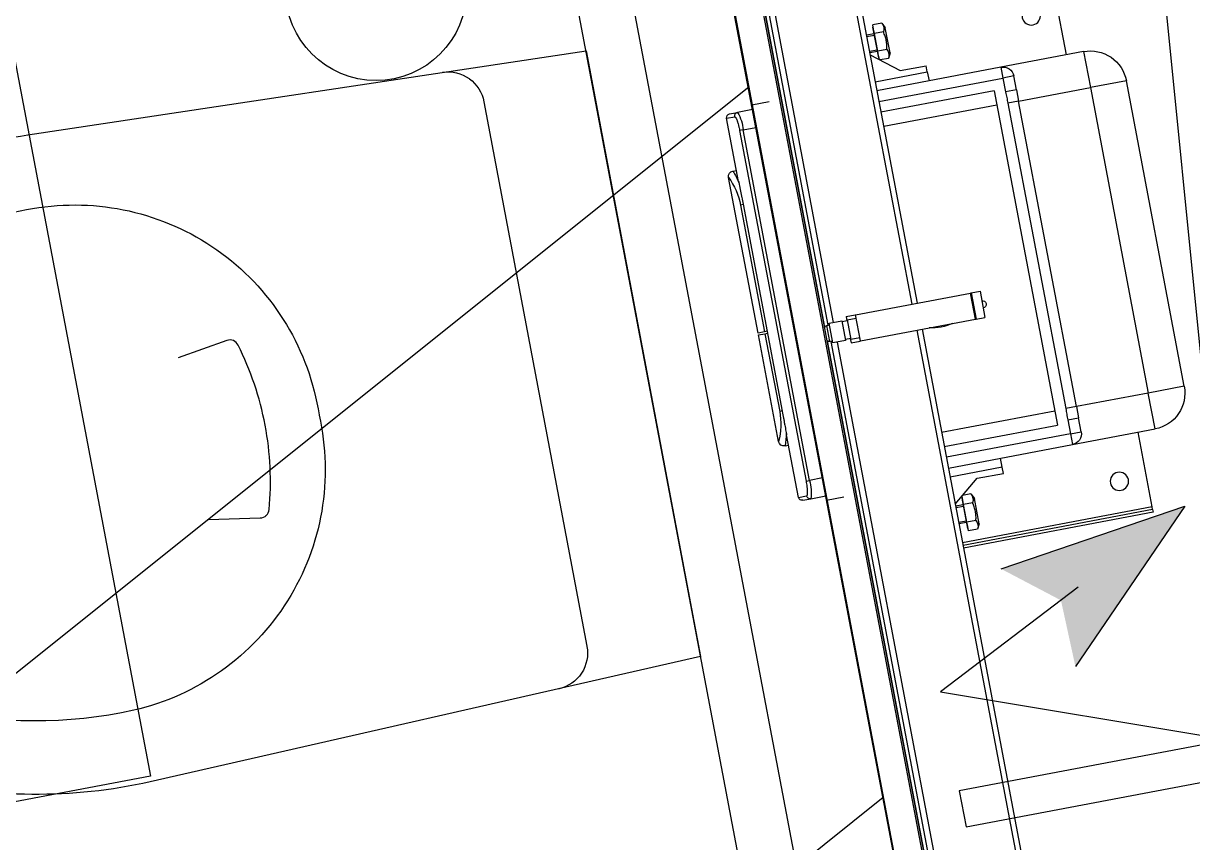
# Model space of a CAD drawing. Header units: centimetres. Extents: x 197412 to 267601, y -375791 to -305433.
# Drawn here: x 220657 to 221296, y -365180 to -364732 of the extents above; entities that cross this region are included whole.
import ezdxf

# ---------------------------------------------------------------- set-up
doc = ezdxf.new("R2010")
doc.units = ezdxf.units.CM
doc.linetypes.add('Style de ligne -5', pattern=[0.20828, 0.069425, -0.138855])
for name, color, linetype in [('3-BAT C-Niveau 0', 250, 'Continuous'), ('prlm-MOD', 64, 'Continuous'), ('prlm-VMC', 62, 'Continuous')]:
    doc.layers.add(name, color=color, linetype=linetype)
doc.layers.add('FAUX PLAFOND', color=9, linetype='Continuous', lineweight=25)
doc.layers.add('prlm-ELEC-CFO', color=1, linetype='Continuous', lineweight=25)

# ---------------------------------------------------------------- blocks, each defined once
blk = doc.blocks.new('xi.CH')
at = {"layer": 'prlm-ELEC-CFO', "lineweight": 5}
blk.add_hatch(color=0, dxfattribs=at).paths.add_polyline_path([(-3, 6), (-0.103, 3.699), (0, 0), (7.5, 7.5)])
at = {"layer": 'prlm-ELEC-CFO', "color": 0}
for points in [[(-3, 6), (7.5, 7.5), (0, 0)], [(0.955, 4.227), (-7.5, 0), (7.5, -5.5), (-7.5, -5.5), (-7.5, -7.5), (7.5, -7.5)]]:
    blk.add_lwpolyline(points, dxfattribs=at)
blk = doc.blocks.new('MTI900_Alu_390')
at = {"layer": 'prlm-MOD', "color": 1, "linetype": 'Continuous'}
for p, q in [((-0.85, -1.865), (0.85, -1.865)), ((-0.85, -1.865), (-0.85, -2.065)), ((0.85, -1.865), (0.85, -2.065)), ((-1.05, -2.525), (-1.05, -2.065)), ((-1.05, -2.065), (-0.85, -2.065)), ((0.85, -2.065), (-0.85, -2.065)), ((-0.85, -2.065), (-0.85, -2.465)), ((0.85, -2.465), (0.85, -2.065)), ((1.05, -2.065), (0.85, -2.065)), ((1.05, -2.065), (1.05, -2.525)), ((-1.495, -2.16), (-1.495, -3.215)), ((-1.48, -2.16), (-1.495, -2.16)), ((-1.48, -2.16), (-1.48, -3.215)), ((-1.48, -2.16), (-1.465, -2.16)), ((-1.465, -2.16), (-1.05, -2.16)), ((-1.465, -2.16), (-1.465, -3.215)), ((1.05, -2.16), (1.465, -2.16)), ((-0.99, -2.465), (-0.9124, -2.465)), ((-0.99, -2.525), (-0.99, -2.465)), ((-0.85, -2.465), (-0.9124, -2.465)), ((-0.9124, -2.525), (-0.9124, -2.465)), ((-0.85, -2.465), (0.85, -2.465)), ((-0.85, -2.465), (-0.85, -2.5242)), ((0.9124, -2.465), (0.85, -2.465)), ((0.85, -2.465), (0.85, -2.5242)), ((0.9124, -2.465), (0.99, -2.465)), ((0.9124, -2.465), (0.9124, -2.525)), ((0.99, -2.465), (0.99, -2.525)), ((-1.05, -3.215), (-1.05, -2.525)), ((-0.99, -2.525), (-1.05, -2.525)), ((-0.99, -2.525), (-0.99, -3.215)), ((-0.9124, -2.525), (-0.99, -2.525)), ((0.85, -2.5242), (-0.85, -2.5242)), ((0.99, -2.525), (0.9124, -2.525)), ((0.99, -3.215), (0.99, -2.525)), ((1.05, -2.525), (0.99, -2.525)), ((1.05, -2.525), (1.05, -3.215)), ((0.93, -2.585), (-0.93, -2.585)), ((-0.93, -3.215), (-0.93, -2.585)), ((-0.85, -3.215), (-0.85, -2.585)), ((0.85, -2.585), (0.85, -3.215)), ((0.93, -2.585), (0.93, -3.215)), ((-0.2775, -2.915), (-0.2775, -2.865)), ((-0.1325, -2.865), (-0.2775, -2.865)), ((-0.1325, -2.915), (-0.1325, -2.865)), ((-1.1342, -2.925), (-1.1, -2.925)), ((-1.1342, -3.0705), (-1.1342, -2.925)), ((-1.1, -2.925), (-1.1, -3.215)), ((-1.1, -2.925), (-1.05, -2.925)), ((-0.1325, -2.915), (-0.2775, -2.915)), ((-0.2775, -2.9175), (-0.2775, -2.915)), ((-0.2775, -2.9175), (-0.1325, -2.9175)), ((-0.2775, -3.5575), (-0.2775, -2.9175)), ((-0.1325, -2.9175), (-0.1325, -2.915)), ((-0.1325, -3.5575), (-0.1325, -2.9175)), ((1.1, -2.925), (1.05, -2.925)), ((1.1, -3.215), (1.1, -2.925)), ((1.1, -2.925), (1.1342, -2.925)), ((1.1342, -3.0705), (1.1342, -2.925)), ((-1.38, -3.106), (-1.4081, -3.1204)), ((-1.4081, -3.1204), (-1.4081, -3.17)), ((-1.38, -3.106), (-1.24, -3.106)), ((-1.3591, -3.1204), (-1.3591, -3.17)), ((-1.2609, -3.1204), (-1.2609, -3.17)), ((-1.2504, -3.215), (-1.1342, -3.0705)), ((-1.2119, -3.1204), (-1.24, -3.106)), ((-1.2119, -3.1204), (-1.2119, -3.1671)), ((1.2504, -3.215), (1.1342, -3.0705)), ((1.24, -3.106), (1.2119, -3.1204)), ((1.2119, -3.1204), (1.2119, -3.1671)), ((1.24, -3.106), (1.38, -3.106)), ((1.2609, -3.1204), (1.2609, -3.17)), ((1.3591, -3.1204), (1.3591, -3.17)), ((1.4081, -3.1204), (1.38, -3.106)), ((1.4081, -3.1204), (1.4081, -3.17)), ((-1.4081, -3.17), (-1.3836, -3.17)), ((-1.395, -3.17), (-1.395, -3.172)), ((-1.395, -3.172), (-1.225, -3.172)), ((-1.3836, -3.17), (-1.3591, -3.17)), ((-1.36, -3.172), (-1.36, -3.215)), ((-1.3591, -3.17), (-1.31, -3.17)), ((-1.3508, -3.215), (-1.3508, -3.172)), ((-1.31, -3.17), (-1.2609, -3.17)), ((-1.2692, -3.215), (-1.2692, -3.172)), ((-1.2609, -3.17), (-1.2364, -3.17)), ((-1.26, -3.215), (-1.26, -3.172)), ((-1.2364, -3.17), (-1.2142, -3.17)), ((-1.225, -3.172), (-1.225, -3.17)), ((1.2142, -3.17), (1.2364, -3.17)), ((1.225, -3.17), (1.225, -3.172)), ((1.225, -3.172), (1.395, -3.172)), ((1.2364, -3.17), (1.2609, -3.17)), ((1.26, -3.172), (1.26, -3.215)), ((1.2609, -3.17), (1.31, -3.17)), ((1.2692, -3.215), (1.2692, -3.172)), ((1.31, -3.17), (1.3591, -3.17)), ((1.3508, -3.215), (1.3508, -3.172)), ((1.3591, -3.17), (1.3836, -3.17)), ((1.36, -3.215), (1.36, -3.172)), ((1.3836, -3.17), (1.4081, -3.17)), ((1.395, -3.172), (1.395, -3.17)), ((-0.2775, -3.215), (-4.0287, -3.215)), ((-0.2775, -3.245), (-4.0274, -3.245)), ((4.0287, -3.215), (-0.1325, -3.215)), ((4.0274, -3.245), (-0.1325, -3.245)), ((-0.2775, -3.5575), (-0.1325, -3.5575)), ((-0.2775, -3.56), (-0.2775, -3.5575)), ((-0.2775, -3.61), (-0.2775, -3.56)), ((-0.26, -3.56), (-0.2775, -3.56)), ((-0.26, -3.5575), (-0.26, -3.6075)), ((-0.15, -3.6075), (-0.15, -3.5575)), ((-0.1325, -3.56), (-0.15, -3.56)), ((-0.1325, -3.56), (-0.1325, -3.5575)), ((-0.1325, -3.61), (-0.1325, -3.56)), ((-0.255, -3.61), (-0.2775, -3.61)), ((-0.15, -3.6075), (-0.26, -3.6075)), ((-0.15, -3.6375), (-0.26, -3.6375)), ((-0.26, -3.6375), (-0.26, -3.7075)), ((-0.255, -3.6075), (-0.255, -3.6375)), ((-0.155, -3.6375), (-0.155, -3.6075)), ((-0.1325, -3.61), (-0.155, -3.61)), ((-0.15, -3.7075), (-0.15, -3.6375)), ((-0.26, -3.685), (-3.6034, -3.685)), ((3.6044, -3.685), (-0.15, -3.685)), ((-4.375, -3.737), (4.375, -3.737)), ((4.375, -3.747), (-4.375, -3.747)), ((-3.5974, -3.715), (-0.25, -3.715)), ((-3.175, -3.735), (-0.2433, -3.735)), ((-0.26, -3.7075), (-0.15, -3.7075)), ((-0.25, -3.7075), (-0.25, -3.7225)), ((-0.25, -3.7225), (-0.16, -3.7225)), ((-0.1667, -3.735), (3.175, -3.735)), ((-0.16, -3.7225), (-0.16, -3.7075)), ((-0.16, -3.715), (3.5984, -3.715)), ((-4.375, -3.902), (4.375, -3.902)), ((-1.075, -3.9853), (-1.075, -3.902)), ((-0.975, -3.902), (-0.975, -3.973)), ((0.975, -3.973), (0.975, -3.902)), ((1.075, -3.902), (1.075, -3.9853)), ((-1.075, -4.03), (-1.075, -3.9853)), ((-1.055, -4.05), (-1.055, -4.0051)), ((-0.975, -3.973), (0.975, -3.973)), ((-0.975, -3.9928), (-0.975, -3.973)), ((0.975, -3.9928), (-0.975, -3.9928)), ((0.975, -3.973), (0.975, -3.9928)), ((1.055, -4.05), (1.055, -4.0051)), ((1.075, -4.03), (1.075, -3.9853)), ((-1.055, -4.05), (-0.706, -4.05)), ((-0.765, -4.07), (-0.765, -4.05)), ((0.576, -4.0497), (-0.576, -4.0497)), ((-0.574, -4.0497), (-0.574, -4.0634)), ((-0.1416, -4.0634), (-0.574, -4.0634)), ((-0.1416, -4.0634), (-0.1416, -4.0497)), ((-0.1416, -4.1), (-0.1416, -4.0634)), ((-0.1307, -4.0497), (-0.1307, -4.0634)), ((0.574, -4.0634), (-0.1307, -4.0634)), ((-0.1307, -4.0634), (-0.1307, -4.1)), ((0.574, -4.0497), (0.574, -4.0634)), ((0.7037, -4.05), (1.055, -4.05)), ((0.765, -4.07), (0.765, -4.05)), ((-0.735, -4.1), (-0.735, -4.1)), ((-0.735, -4.1), (-0.1416, -4.1)), ((-0.1307, -4.1), (0.735, -4.1)), ((0.735, -4.1), (0.735, -4.1))]:
    blk.add_line(p, q, dxfattribs=at)
at = {"layer": 'prlm-MOD', "color": 1, "ltscale": 50}
for points in [[(-1.1, -3.8058), (-1.1, -3.902)], [(1.1, -3.8058), (1.1, -3.902)]]:
    blk.add_lwpolyline(points, dxfattribs=at)
at = {"layer": 'prlm-MOD', "color": 1, "linetype": 'Continuous'}
for centre in [(-1.295, -2.31), (1.295, -2.31)]:
    blk.add_circle(centre, 0.05, dxfattribs=at)
for centre, radius, start, end in [((-0.85, -2.065), 0.2, 90, 180), ((0.85, -2.065), 0.2, 0, 90), ((-0.99, -2.525), 0.06, 90, 180), ((0.99, -2.525), 0.06, 0, 90), ((-0.205, -2.865), 0.02, 0, 180), ((0, -3.11), 0.285, 166.82645, 193.17355), ((-1.3836, -3.1624), 0.0487, 59.74223, 120.25777), ((-1.2364, -3.1624), 0.0487, 59.74223, 120.25777), ((1.2364, -3.1624), 0.0487, 59.74223, 120.25777), ((1.3836, -3.1624), 0.0487, 59.74223, 120.25777), ((-0.235, -3.7225), 0.015, 180, 255.16489), ((-0.175, -3.7225), 0.015, 284.83511, 0), ((-0.9965, -4.212), 0.2399, 84.86995, 109.10907), ((0.9987, -4.1937), 0.2219, 69.89148, 96.1295), ((-1.055, -4.03), 0.02, 180, 270), ((-0.5689, -4.6164), 0.5805, 102.58374, 109.74123), ((-0.735, -4.07), 0.03, 180, 270), ((-0.5689, -4.4578), 0.3944, 90.7355, 114.8981), ((0.5685, -4.4598), 0.3964, 65.16337, 89.20304), ((0.5693, -4.6145), 0.5786, 70.22595, 77.40425), ((0.735, -4.07), 0.03, 270, 0), ((1.055, -4.03), 0.02, 270, 0)]:
    blk.add_arc(centre, radius, start, end, dxfattribs=at)
for centre, major_axis, start_param, end_param in [((-1.055, -3.9853), (0.02, 0), 3.141593, 4.712389), ((1.055, -3.9853), (-0.02, 0), 1.570796, 3.141593)]:
    blk.add_ellipse(centre, major_axis=major_axis, ratio=0.989815, start_param=start_param, end_param=end_param, dxfattribs=at)
for points, knots in [([(-0.85, -2.5242), (-0.8604, -2.5242), (-0.8708, -2.5243), (-0.8916, -2.5247), (-0.902, -2.525), (-0.9124, -2.525)], [0, 0, 0, 0, 0.5, 0.5, 1, 1, 1, 1]), ([(0.9124, -2.525), (0.902, -2.525), (0.8916, -2.5247), (0.8708, -2.5243), (0.8604, -2.5242), (0.85, -2.5242)], [0, 0, 0, 0, 0.5, 0.5, 1, 1, 1, 1]), ([(-1.3591, -3.1204), (-1.3511, -3.1183), (-1.343, -3.1166), (-1.3306, -3.1149), (-1.3265, -3.1144), (-1.3182, -3.1138), (-1.3141, -3.1137), (-1.3017, -3.1137), (-1.2935, -3.1143), (-1.2772, -3.1166), (-1.269, -3.1183), (-1.2609, -3.1204)], [0, 0, 0, 0, 0.25, 0.25, 0.375, 0.375, 0.5, 0.5, 0.75, 0.75, 1, 1, 1, 1]), ([(1.2609, -3.1204), (1.269, -3.1183), (1.2772, -3.1166), (1.2935, -3.1143), (1.3017, -3.1137), (1.3141, -3.1137), (1.3182, -3.1138), (1.3265, -3.1144), (1.3306, -3.1149), (1.343, -3.1166), (1.3511, -3.1183), (1.3591, -3.1204)], [0, 0, 0, 0, 0.25, 0.25, 0.5, 0.5, 0.625, 0.625, 0.75, 0.75, 1, 1, 1, 1]), ([(-0.975, -3.9928), (-0.9803, -3.9928), (-0.9856, -3.9929), (-0.996, -3.9932), (-1.0011, -3.9934), (-1.0083, -3.9939), (-1.0107, -3.9941), (-1.0153, -3.9945), (-1.0176, -3.9947), (-1.0241, -3.9955), (-1.0281, -3.996), (-1.0355, -3.9972), (-1.0388, -3.9978), (-1.0446, -3.9991), (-1.047, -3.9998), (-1.05, -4.0009), (-1.0509, -4.0013), (-1.0524, -4.0021), (-1.053, -4.0024), (-1.0545, -4.0036), (-1.055, -4.0043), (-1.055, -4.0051)], [0, 0, 0, 0, 0.125, 0.125, 0.25, 0.25, 0.3125, 0.3125, 0.375, 0.375, 0.5, 0.5, 0.625, 0.625, 0.75, 0.75, 0.8125, 0.8125, 0.875, 0.875, 1, 1, 1, 1]), ([(1.055, -4.0051), (1.055, -4.0043), (1.0545, -4.0036), (1.053, -4.0024), (1.0523, -4.002), (1.0508, -4.0013), (1.0491, -4.0006), (1.0469, -3.9998), (1.0444, -3.9991), (1.0431, -3.9988), (1.0387, -3.9978), (1.0354, -3.9971), (1.0299, -3.9963), (1.028, -3.996), (1.0239, -3.9955), (1.0218, -3.9952), (1.0153, -3.9945), (1.0107, -3.9941), (1.0034, -3.9936), (1.0009, -3.9935), (0.9958, -3.9932), (0.9933, -3.9931), (0.9856, -3.9929), (0.9803, -3.9928), (0.975, -3.9928)], [0, 0, 0, 0, 0.125, 0.125, 0.1875, 0.1875, 0.25, 0.3125, 0.3125, 0.375, 0.375, 0.5, 0.5, 0.5625, 0.5625, 0.625, 0.625, 0.75, 0.75, 0.8125, 0.8125, 0.875, 0.875, 1, 1, 1, 1]), ([(-0.576, -4.0497), (-0.5891, -4.0497), (-0.6021, -4.0497), (-0.6211, -4.0498), (-0.6274, -4.0498), (-0.6399, -4.0498), (-0.6461, -4.0498), (-0.6642, -4.0499), (-0.6756, -4.0499), (-0.6918, -4.05), (-0.6971, -4.05), (-0.7038, -4.05), (-0.7053, -4.05), (-0.7068, -4.05)], [0, 0, 0, 0, 0.125, 0.125, 0.1875, 0.1875, 0.25, 0.25, 0.375, 0.375, 0.4375, 0.4375, 0.4568651, 0.4568651, 0.4568651, 0.4568651]), ([(0.7055, -4.05), (0.6995, -4.05), (0.6933, -4.05), (0.6813, -4.05), (0.6756, -4.0499), (0.6642, -4.0499), (0.6524, -4.0499), (0.6402, -4.0498), (0.6278, -4.0498), (0.6214, -4.0498), (0.6021, -4.0497), (0.5891, -4.0497), (0.576, -4.0497)], [0.5494968, 0.5494968, 0.5494968, 0.5494968, 0.625, 0.625, 0.6875, 0.6875, 0.75, 0.8125, 0.8125, 0.875, 0.875, 1, 1, 1, 1])]:
    blk.add_open_spline(points, degree=3, knots=knots, dxfattribs=at)

msp = doc.modelspace()

# ---------------------------------------------------------------- hatches: boundary and pattern name
at = {"layer": 'FAUX PLAFOND'}
h = msp.add_hatch(dxfattribs=at)
h.set_pattern_fill('BA 13', color=256, scale=10, style=0, pattern_type=2)
h.set_pattern_definition([(218.65981, (82441.66, 127994.64), (-199.24783, 287.75041), [])])
h.paths.add_polyline_path([(219714.73, -365635.96), (218810.8, -360862.78), (220178.06, -360604.9), (219874.73, -359003.25), (220759.73, -358835.65), (221405.79, -362245.57), (220766.24, -362365.27), (220833.83, -362707.95), (221470.64, -362589.78), (221623.59, -363399.18), (220740.22, -363567.53), (220750.8, -363617.08), (221632.9, -363448.31), (221783.96, -364244.1), (220983.21, -364395.74), (221163.7, -365348.8), (219795.24, -365607.96)])

# ---------------------------------------------------------------- linework, layer by layer
at = {"linetype": 'Continuous', "flags": 128}
for points in [[(220939.72, -364454.87), (221110.91, -365358.86), (221081.44, -365364.44), (220910.24, -364460.45)], [(221173.52, -365275.7), (221402.19, -365232.4), (221254.27, -364451.32), (221326.24, -365172.48)]]:
    msp.add_lwpolyline(points, close=True, dxfattribs=at)
for points in [[(220964.55, -364746.83), (221027.13, -365078.06), (220726.31, -365146.51, -0.116334), (220597.02, -365145.19, -0.116144), (220481.99, -365086.32, -0.147727), (220445.57, -365016.37, -0.147725), (220453.94, -364938.12), (220453.97, -364938.05, -0.11673), (220539.59, -364841.27, -0.115952), (220659.47, -364792.77)], [(220818.57, -364945.89), (220818.6, -364946.03, -0.197992), (220801.34, -365047.55, -0.198081), (220717.39, -365107.38, -0.114919), (220607.51, -365106.47), (220607.44, -365106.45, -0.115526), (220509.33, -365057.04, -0.142778), (220484.87, -365008.94, -0.142778), (220490.09, -364955.24, -0.114832), (220563.32, -364873.5), (220563.47, -364873.39, -0.115368), (220665.46, -364832.54, -0.198081), (220765.46, -364857.62, -0.198023), (220818.57, -364945.89)]]:
    msp.add_lwpolyline(points, format="xyb", close=True, dxfattribs=at)
for points in [[(220886.07, -364758.6), (220886.11, -364758.59, -0.193855), (220900.66, -364762.05), (220900.77, -364762.13, -0.192143), (220908.75, -364774.67), (220965, -365072.4), (220965.01, -365072.44, -0.194357), (220962.08, -365087.1, -0.193855), (220949.79, -365095.63), (220949.75, -365095.64)], [(220758.24, -365003.08), (220786.47, -365002.23, 0.192032), (220789.75, -365000.81), (220789.76, -365000.79), (220789.77, -365000.78, 0.187463), (220791.3, -364997.65, 0.069687), (220789.11, -364951.56), (220789.09, -364951.46, 0.069688), (220774.32, -364907.74, 0.17618), (220771.78, -364905.31), (220771.71, -364905.28, 0.18073), (220768.18, -364905.23), (220768.14, -364905.24), (220741.53, -364914.65)]]:
    msp.add_lwpolyline(points, format="xyb", dxfattribs=at)
at = {"linetype": 'Style de ligne -5', "ltscale": 50.8}
msp.add_circle((220198.36, -364127.66), 750.01, dxfattribs=at)
at = {"layer": '3-BAT C-Niveau 0', "ltscale": 50.8, "flags": 128}
msp.add_lwpolyline([(219714.73, -365635.96), (218810.8, -360862.78), (220178.06, -360604.9), (219874.73, -359003.25), (220759.73, -358835.65), (221405.79, -362245.57), (220766.24, -362365.27), (220833.83, -362707.95), (221470.64, -362589.78), (221623.59, -363399.18), (220740.22, -363567.53), (220750.8, -363617.08), (221632.9, -363448.31), (221783.96, -364244.1), (220983.21, -364395.74), (221163.7, -365348.8), (219795.24, -365607.96)], dxfattribs=at)
at = {"layer": 'prlm-ELEC-CFO', "color": 6, "lineweight": 30}
msp.add_circle((220849.73, -364713.56), 49.52, dxfattribs=at)
at = {"layer": 'prlm-VMC'}
msp.add_lwpolyline([(219136.46, -360318.12), (219247.91, -360906.63), (219900.72, -360783), (220726.48, -365143.35), (220178.34, -365247.16)], dxfattribs=at)

# ---------------------------------------------------------------- block references
at = {"layer": 'prlm-ELEC-CFO', "xscale": 10, "yscale": 10, "zscale": 10, "rotation": 10.72360141139323}
msp.add_blockref('xi.CH', (221232.05, -365083.44), dxfattribs=at)
at = {"layer": 'prlm-MOD', "xscale": -99.99999999999979, "yscale": 99.99999999999974, "zscale": 99.99999999999972, "rotation": 280.7237167511643}
msp.add_blockref('MTI900_Alu_390', (221458.96, -364811.99), dxfattribs=at)

doc.saveas('drawing.dxf')
